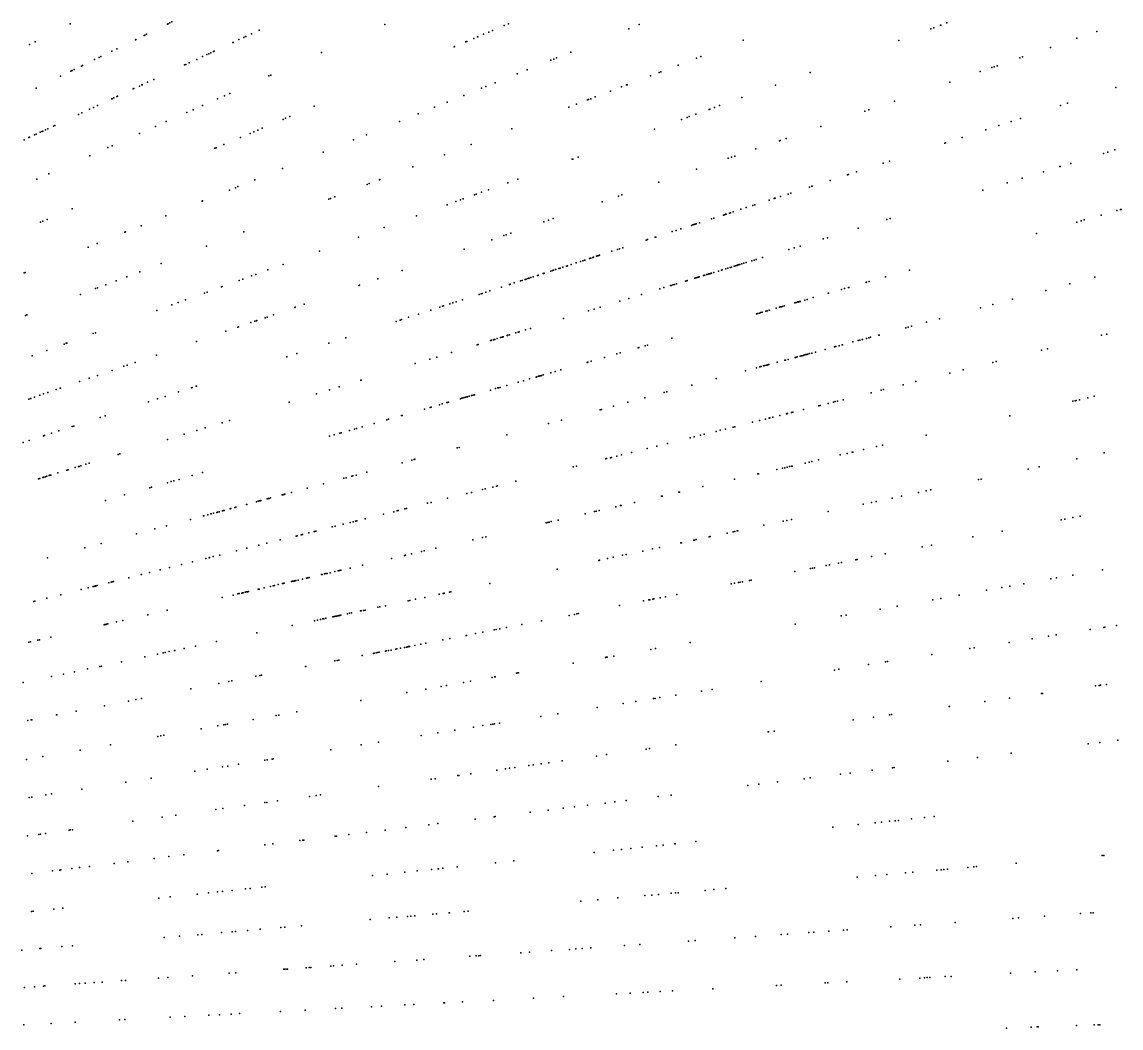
# Model space of a CAD drawing. Header units: metres. Extents: x -4327 to 4266, y -3886 to 3992.
# Drawn here: x 1044 to 1580, y 53 to 545 of the extents above; entities that cross this region are included whole.
import ezdxf

# ---------------------------------------------------------------- set-up
doc = ezdxf.new("R2010")
doc.units = ezdxf.units.M

msp = doc.modelspace()

# ---------------------------------------------------------------- linework, layer by layer
for p in [(1067.05, 543.69, 2488.03), (1114.67, 543.66, -112.25), (1114.97, 543.81, -82.33), (1115.77, 544.2, -38.27), (1116.71, 544.66, -10.5), (1116.72, 544.66, 9.83), (1220.69, 543.49, 2488.44), (1279, 542.91, 2479.47), (1281.08, 543.79, 2496.25), (1344.92, 543.38, 2504.52), (1492.01, 543.05, 2472.9), (1492.26, 543.14, 2470.35), (1495.18, 544.2, 2469.25), (1103.25, 538.09, -6.36), (1103.53, 538.23, 2474.38), (1104.35, 538.63, 2500.14), (1151.86, 537.12, 37.79), (1152.73, 537.53, 39.21), (1152.91, 537.61, 2458.38), (1155.65, 538.89, 40), (1159.44, 540.65, 55.51), (1264.2, 536.62, -103.19), (1265.98, 537.38, 2485.92), (1266.12, 537.44, -144.19), (1268.94, 538.63, 2482.14), (1271.53, 539.73, 2484.01), (1273.37, 540.51, 2459.11), (1339.86, 541.34, 2464.01), (1487.32, 541.34, 2474.02), (1488.71, 541.84, 2503.31), (1558.59, 536.67, 2459.74), (1568.41, 540.05, 2463.6), (1047.28, 533.62, 2497.48), (1050, 535, 2468.93), (1089.89, 531.57, -18.19), (1098.97, 536, 2477.73), (1099.1, 536.06, -39.7), (1146.44, 534.59, 27.26), (1146.63, 534.68, 14.84), (1149.49, 536.02, 2464.26), (1254.62, 532.56, -148.14), (1254.81, 532.64, 2470.35), (1260.33, 534.98, -157.89), (1260.33, 534.98, -157.89), (1260.8, 535.18, -153.41), (1395.7, 535.76, 2483.49), (1471.7, 535.65, 2483.7), (1545.82, 532.27, 2501.05), (1078.97, 526.25, -107.34), (1081.21, 527.34, 2471.55), (1082.15, 527.8, -54.87), (1087.5, 530.41, -43.9), (1128.87, 526.4, 2496.53), (1131.72, 527.73, 36.45), (1133.88, 528.74, 31.74), (1134.79, 529.16, 31.76), (1135.83, 529.65, 2.39), (1137, 530.19, 2480.55), (1137.4, 530.38, 7.19), (1189.86, 529.76, 2487.09), (1301.84, 525.98, -63.22), (1303.29, 526.56, -61.76), (1304.59, 527.09, -78.74), (1311.61, 529.92, 2454.82), (1372.87, 527, 2498.05), (1374.99, 527.81, 2461.81), (1530.72, 527.07, 2482.52), (1532.11, 527.55, 2478.87), (1067.44, 520.63, 2491.69), (1068.01, 520.9, -119.33), (1069.08, 521.43, 2460.86), (1072.61, 523.14, -66.79), (1073.08, 523.38, -61.59), (1122.99, 523.66, 2486.91), (1123.65, 523.96, 2471.46), (1125.24, 524.71, 21.33), (1290.28, 521.31, 2492.88), (1364.02, 523.6, 2522.69), (1517.1, 522.38, 2472.21), (1518.23, 522.77, 2468.15), (1519.63, 523.25, 2467.49), (1062.36, 518.15, -73.26), (1104.83, 515.19, 2473.68), (1107.9, 516.62, 2470.34), (1164.17, 518.32, 2489.27), (1165.09, 518.73, 2458.1), (1285.35, 519.32, 2496.12), (1350.4, 518.37, 2475.65), (1354.74, 520.03, 2496.09), (1355.48, 520.32, 2506.9), (1428.43, 519.91, 2500.44), (1496.53, 515.3, 2479.96), (1511.33, 520.39, 2495.47), (1050.46, 512.34, 2490.39), (1097.9, 511.96, -15.53), (1098.22, 512.11, 2.97), (1100.87, 513.35, 2485.3), (1102.04, 513.89, 8.29), (1102.07, 513.9, -0.99), (1102.21, 513.97, -15.59), (1145.01, 509.79, 2498.5), (1267.92, 512.27, 2481.38), (1270.1, 513.16, 2492.07), (1274.53, 514.94, 2478.3), (1330.97, 510.91, 2483.37), (1336.22, 512.93, -36.31), (1338.8, 513.92, 2482.29), (1338.98, 513.99, 2495.16), (1411.56, 513.77, 2480.05), (1577.61, 512.6, 2472.33), (1087.42, 507.07, -19.96), (1087.66, 507.19, -18.66), (1088.47, 507.56, -4.26), (1089.96, 508.26, -38.39), (1090.04, 508.29, 2481.38), (1090.21, 508.37, -14.11), (1090.24, 508.39, -27.23), (1139.06, 507.14, 2488.9), (1142.47, 508.66, 2469.38), (1251.24, 505.54, 2471), (1259.26, 508.77, 2509.56), (1314.33, 504.52, 2464.77), (1319.65, 506.57, -52.06), (1320.25, 506.8, 2460.27), (1321.28, 507.19, 2477.79), (1323.51, 508.05, -48.35), (1395.09, 507.77, 2496.98), (1469.66, 506.05, 2501.11), (1554.08, 504.95, 2461.49), (1071.22, 499.52, 2455.6), (1072.74, 500.23, -16.46), (1076.58, 502.02, 2485.2), (1078.5, 502.91, -4.87), (1080.39, 503.8, -31.54), (1124.01, 500.44, 2469.46), (1127.12, 501.82, 2500.14), (1131.77, 503.9, 2483.11), (1186.17, 503.5, 2486.98), (1237.05, 499.8, 2491.22), (1245, 503.01, 2503.93), (1310.62, 503.1, -62.44), (1372.57, 499.57, 2509.34), (1379.12, 501.96, 2493.09), (1379.49, 502.09, 2484.45), (1381.64, 502.87, 2488.32), (1384.19, 503.8, 2486.72), (1455.09, 501.03, 2485.37), (1457.12, 501.73, 2485.81), (1550.66, 503.84, 2447.37), (1058.98, 493.81, -64.75), (1059.66, 494.13, -64.79), (1114.05, 496.01, 2488.23), (1171.08, 497.09, 2471.81), (1172.3, 497.61, 2487.71), (1174.38, 498.49, 2485.43), (1227.86, 496.09, 2492.26), (1365.62, 497.04, 2474.86), (1368.39, 498.05, 2473.7), (1369.38, 498.41, 2469.31), (1520.47, 494.03, 2486.97), (1526.47, 495.98, 2505.79), (1526.47, 495.98, 2505.79), (1531.14, 497.5, 2504.42), (1047.28, 488.36, -67.2), (1047.32, 488.37, -66.57), (1049.76, 489.51, -75.6), (1050.52, 489.86, -56.63), (1052.49, 490.78, -47.21), (1053.24, 491.13, 2455.37), (1053.72, 491.36, 2473.92), (1055.1, 492, -65.15), (1056.2, 492.51, 2490.31), (1100.91, 490.16, 2479.4), (1108.82, 493.68, 2476.56), (1154.99, 490.26, 2497.81), (1156.74, 491.01, 2464.63), (1158.76, 491.86, 2492.39), (1160.84, 492.75, 2493.49), (1211.76, 489.58, 2488.99), (1282.79, 492.42, 2509.44), (1352.47, 492.26, 2485.05), (1433.62, 493.63, 2457.67), (1514.14, 491.97, 2491.53), (1044.59, 487.1, -82.18), (1046.85, 488.16, -137.67), (1085.5, 483.3, 2461.73), (1087.54, 484.2, 2449.27), (1138.34, 483.2, 2478.63), (1142.18, 484.83, 2470.11), (1150.34, 488.29, 2467.6), (1205.43, 487.02, 2462.92), (1262.82, 484.75, 2492.91), (1413.4, 486.67, 2495.54), (1413.77, 486.8, 2496.18), (1416.71, 487.81, 2495.19), (1494.17, 485.49, 2467.56), (1494.42, 485.57, 2467.98), (1502.61, 488.23, 2478.51), (1076.63, 479.35, 2493.52), (1137.73, 482.94, 2473.93), (1190.56, 481.02, 2461.74), (1249.82, 479.76, 2502.97), (1312.21, 477.61, -14.09), (1312.53, 477.72, 2511.75), (1315.06, 478.64, -10.3), (1388.42, 478.07, 2497.56), (1390.04, 478.63, 2463.42), (1391.55, 479.15, 2463.05), (1401.92, 482.72, 2478.33), (1571.58, 480.48, 2452.26), (1573.74, 481.14, 2449.84), (1577.21, 482.2, 2472.69), (1170.83, 473.05, 2496.84), (1234.44, 473.86, 2495.03), (1372.93, 472.74, 2475.87), (1464.03, 475.69, 76.05), (1467.08, 476.68, 77.05), (1550.36, 473.99, 2450.82), (1550.4, 474.01, 2503.97), (1555.63, 475.6, 2500.42), (1050.87, 467.88, 2493.45), (1056.73, 470.49, 2464.82), (1157.32, 467.59, 2488.22), (1218.2, 467.62, 2501.63), (1218.34, 467.68, 2491.97), (1285.64, 467.94, 2476.17), (1438.1, 467.27, 111.95), (1446.57, 470.02, 2480.56), (1447.05, 470.17, 2490.51), (1451.09, 471.49, 87.06), (1531.95, 468.36, 2494.99), (1542.32, 471.53, 2505.86), (1144.84, 462.54, 2474.83), (1147.76, 463.72, 2471.02), (1149, 464.23, 2497.45), (1212.16, 465.31, 2462.97), (1213.15, 465.69, 2494.59), (1267.92, 461.49, 2496.44), (1271.31, 462.72, 2493.35), (1280.71, 466.14, 2505.27), (1354.46, 466.38, 2511.14), (1428.09, 464.01, 2466.94), (1429.21, 464.38, 26.64), (1429.34, 464.42, 17.62), (1512.71, 462.48, 2475.52), (1524.58, 466.11, 2471.11), (1131.52, 457.16, 2496.98), (1131.79, 457.27, 2480.4), (1193.36, 458.09, 2467), (1194.25, 458.43, 2472.14), (1196.29, 459.21, 2456.64), (1255.46, 456.95, 2491.37), (1257.68, 457.76, 2473.06), (1258.91, 458.2, 2491.67), (1264.57, 460.27, 2489.85), (1265.36, 460.55, 2497.91), (1326.77, 456.84, 2478.61), (1334.81, 459.61, 2484.13), (1336.44, 460.17, 2484.01), (1408.42, 457.62, 17.37), (1410.85, 458.41, 10.92), (1411.23, 458.54, -34.4), (1411.29, 458.56, 2533.39), (1413.87, 459.39, 84.01), (1417.64, 460.62, 21.55), (1418.99, 461.06, 2457.25), (1068.1, 453.38, 2486.59), (1251.22, 455.41, 2502.57), (1387.33, 450.77, 8.35), (1388.94, 451.29, 2493.27), (1389.52, 451.48, -45.83), (1390.83, 451.91, 41.89), (1394.61, 453.14, 2506.58), (1397.23, 453.99, 2508.15), (1400.35, 455, -41.37), (1401.41, 455.35, 53.47), (1578.13, 452.52, 2502.56), (1579.87, 453.02, 2484.59), (1580.18, 453.11, 2464.57), (1052.58, 446.8, 2471.54), (1053.76, 447.29, 2477.84), (1055.79, 448.16, 2489.76), (1113.77, 449.99, 2474.88), (1236.15, 449.92, 2482.22), (1298.44, 447.09, 2504.74), (1300.69, 447.86, 2502.59), (1303, 448.66, 2503.81), (1371.07, 445.49, 2485.99), (1371.65, 445.68, -46.82), (1372.12, 445.83, 2484.77), (1372.28, 445.88, 16.92), (1372.74, 446.03, 256.54), (1374.45, 446.59, 2482.77), (1380.23, 448.46, 46.32), (1381.37, 448.83, -47.95), (1386.07, 450.36, -95.12), (1386.53, 450.51, 2504.59), (1387.13, 450.71, 76.04), (1465.91, 448.18, 2484.7), (1467.46, 448.65, 2484.28), (1558.62, 446.93, 2471.62), (1560.68, 447.52, 2498.59), (1562.18, 447.95, 2462.6), (1570.45, 450.32, 2458.1), (1093.83, 441.94, 2489.07), (1094.15, 442.07, 2455.11), (1101.69, 445.11, 2478.94), (1151.9, 442.17, 2493.42), (1220.43, 444.2, 2457.13), (1278.79, 440.32, 2479.64), (1279.95, 440.72, 2478.68), (1282.28, 441.52, 2476.77), (1361.1, 442.25, -49.59), (1363.03, 442.88, -14.46), (1365.31, 443.62, 99.21), (1370.4, 445.27, 14.54), (1451.88, 443.88, 2494.27), (1538.97, 441.29, 2469.73), (1075.82, 434.66, 2468.94), (1080.27, 436.46, 2447.86), (1133.68, 435.18, 2474.33), (1207.8, 439.6, -22.08), (1272.93, 438.3, 2500.63), (1348.27, 438.08, -16.62), (1349.03, 438.33, 128.39), (1352.73, 439.53, -43.07), (1352.99, 439.61, -19.01), (1423.48, 435.2, 2522.28), (1434.78, 438.66, 2449.83), (1436.84, 439.28, 2447.34), (1188.87, 432.71, 2494.79), (1259.45, 433.66, 2483.88), (1321.32, 429.32, 136.45), (1322.27, 429.63, -22.37), (1322.28, 429.63, 131.19), (1322.65, 429.76, 2497.67), (1324.06, 430.21, 2497.13), (1324.5, 430.35, 40.65), (1324.76, 430.44, -47.5), (1325.29, 430.61, 102.41), (1325.56, 430.7, 369.8), (1325.62, 430.72, 243.81), (1331.53, 432.64, -51.57), (1334.27, 433.53, 106.95), (1335.36, 433.88, 101.65), (1336.96, 434.4, -74.83), (1405.21, 429.61, 184.9), (1418.07, 433.55, 2506.45), (1420.53, 434.3, 2461.52), (1111.51, 426.67, 2483.9), (1171.05, 426.23, 2470.76), (1305.71, 424.25, 158.32), (1306.39, 424.47, 2482.86), (1307.61, 424.87, 153.99), (1309.37, 425.44, 236.96), (1309.88, 425.61, 2483.11), (1311.74, 426.21, 184.26), (1314.22, 427.01, 309.12), (1316.28, 427.69, 238.98), (1316.31, 427.7, 35.11), (1317.36, 428.04, 158.97), (1317.38, 428.04, 334.55), (1318.3, 428.34, 192.88), (1318.42, 428.38, 276.14), (1320.6, 429.09, 314.6), (1321, 429.22, 156.34), (1321.09, 429.25, -73.18), (1387.17, 424.1, 186.54), (1388.23, 424.42, 249.85), (1389.38, 424.78, 242.72), (1390.02, 424.97, 237.13), (1391.25, 425.35, 279.91), (1392.01, 425.58, 278.41), (1392.54, 425.74, 228.6), (1392.83, 425.83, 2474.13), (1393.13, 425.92, 224.63), (1393.27, 425.97, 13.91), (1393.82, 426.13, 219.86), (1394.09, 426.22, 131.95), (1395.06, 426.51, 123.22), (1396.04, 426.81, 116.89), (1397.23, 427.18, 2497.52), (1399.95, 428.01, 105.98), (1401.01, 428.33, 287.68), (1402.02, 428.64, 2499.8), (1044.67, 422.07, 2492.14), (1045.2, 422.29, 2478.98), (1094.74, 420.23, 2491.6), (1101.11, 422.68, 2491.98), (1151.42, 419.08, 2489.83), (1155.56, 420.59, 2488.49), (1157.73, 421.38, -23.19), (1163.57, 423.51, 2505.75), (1217.34, 419.17, 2474.89), (1229.24, 423.26, 2499.06), (1289.18, 418.88, 239.4), (1289.3, 418.92, 183.37), (1289.78, 419.08, 297.94), (1290.49, 419.31, 247.28), (1290.62, 419.35, 304.34), (1290.94, 419.45, 272.69), (1291.13, 419.51, 243.58), (1292.1, 419.83, 296.14), (1293.21, 420.19, 245.5), (1295.32, 420.87, 245.9), (1295.63, 420.98, 191.84), (1297.97, 421.73, 68.91), (1298.22, 421.82, 214.29), (1298.54, 421.92, 328.19), (1301.77, 422.97, 268), (1302.54, 423.22, 186.77), (1303.16, 423.42, 304.95), (1304.02, 423.7, 207.59), (1304.16, 423.75, 250.67), (1372.08, 419.49, 110.16), (1372.56, 419.64, 116.5), (1373.16, 419.82, 172.73), (1373.21, 419.83, 174.33), (1373.68, 419.98, 89.82), (1373.87, 420.03, 90.62), (1374.18, 420.13, 100.88), (1376.29, 420.77, 190.67), (1377.03, 421, 39.67), (1377.89, 421.26, 146.28), (1377.89, 421.26, 146.28), (1378.67, 421.5, 31.06), (1378.89, 421.57, 31.86), (1378.95, 421.59, 126.55), (1379.18, 421.66, 2480.74), (1379.35, 421.71, 164.74), (1379.8, 421.85, 151.25), (1379.88, 421.87, 152.85), (1380.26, 421.99, 158.47), (1380.27, 421.99, 156.08), (1381.31, 422.31, 232.41), (1383.57, 423, 161.25), (1385.09, 423.46, 220.1), (1385.42, 423.57, 255.04), (1385.51, 423.59, 178.29), (1465.24, 420.15, 2476.79), (1476.92, 423.5, 2490.44), (1567.41, 419.99, 2479.45), (1079.54, 414.4, 2481.56), (1080.43, 414.74, 2459.03), (1084.43, 416.27, 2447.33), (1089.6, 418.26, 2483.42), (1140.94, 415.27, 2467.17), (1141.27, 415.39, 2464.49), (1149.59, 418.42, 2492.73), (1208.03, 415.96, 2472.39), (1208.33, 416.06, 2469.7), (1271.93, 413.28, 172.73), (1272.03, 413.31, 288.49), (1277.71, 415.15, 2521.7), (1281.55, 416.4, 211.54), (1281.89, 416.51, 265.43), (1283.92, 417.17, 176.61), (1286.92, 418.14, 209.4), (1287.79, 418.43, 237.62), (1354.95, 414.25, 82.39), (1357.03, 414.89, 52.27), (1360.22, 415.86, 86.61), (1360.59, 415.97, 59.4), (1361.31, 416.19, 53.21), (1362.13, 416.44, 94.53), (1363.11, 416.75, 49.39), (1367.56, 418.1, 212.53), (1368.14, 418.28, 211.82), (1368.27, 418.32, 69.9), (1443.72, 413.98, 2485.75), (1445.14, 414.39, 2451.78), (1447.06, 414.94, 287.08), (1447.21, 414.98, 286.26), (1455.76, 417.43, 2481.95), (1455.95, 417.49, 2458.08), (1457.15, 417.83, 2508.86), (1543.4, 413.55, 2500.59), (1555.24, 416.73, 2492.71), (1072.15, 411.56, 2454.08), (1123.45, 408.9, 2473.47), (1132.7, 412.27, 2473.14), (1133.97, 412.73, 2472.48), (1255.49, 407.93, 119.49), (1258.7, 408.98, 115.43), (1266.79, 411.6, 63.62), (1267.8, 411.93, 2505.44), (1268.25, 412.08, 2506.32), (1269.99, 412.65, 2506.48), (1270.12, 412.69, 118.68), (1335.53, 408.31, 2492.12), (1339.9, 409.65, 2487.54), (1346.13, 411.55, 61.84), (1422.39, 407.86, 112.8), (1422.44, 407.88, 303.16), (1422.44, 407.88, 223.21), (1422.54, 407.91, 219.11), (1422.68, 407.95, 224.9), (1422.86, 408, 133.98), (1423.23, 408.1, 2477.85), (1423.46, 408.17, 111.26), (1423.52, 408.19, 113.7), (1425.77, 408.83, 130.99), (1426.87, 409.15, 279.72), (1429.85, 410, 279.47), (1429.85, 410, 279.47), (1437.23, 412.12, 2499.14), (1437.29, 412.14, 2456.48), (1527.15, 409.2, 2465.35), (1109.39, 403.79, 2449.32), (1116.73, 406.46, 2441.65), (1119.84, 407.59, 2458.66), (1176.76, 405.19, 2494.51), (1176.99, 405.27, 2491.6), (1181.36, 406.78, 2494.04), (1243.13, 403.92, 116.15), (1247.62, 405.38, 171.61), (1248.94, 405.8, 2491.05), (1249.45, 405.97, 2488.79), (1252.41, 406.93, 2491.39), (1254, 407.45, 2497.85), (1320.25, 403.64, 2501.87), (1322.87, 404.44, 2481.19), (1325.81, 405.34, 2480.33), (1403.62, 402.48, 165.16), (1404.29, 402.67, 161.2), (1405.01, 402.88, 161.28), (1406.77, 403.38, 184.15), (1407.44, 403.58, 165.61), (1408.38, 403.85, 186.8), (1408.59, 403.91, 170.6), (1411.77, 404.82, 243.71), (1413.41, 405.29, 221.8), (1413.99, 405.46, 118.59), (1414.18, 405.51, 271.42), (1414.94, 405.73, 246.73), (1415.65, 405.93, 219.69), (1415.77, 405.97, 218.88), (1420.9, 407.44, 227.1), (1421.6, 407.64, 222.26), (1511.59, 405.03, 2499.83), (1517.53, 406.62, 2470.53), (1045.25, 401.24, 2512.86), (1046.01, 401.53, -63.93), (1155.29, 397.8, 2496.53), (1157.24, 398.47, -14.35), (1158.02, 398.74, -1.67), (1158.27, 398.82, 2468.78), (1162.3, 400.21, 2467.22), (1163.21, 400.53, -5.03), (1166.31, 401.59, 2472.37), (1226.21, 398.42, 2452.21), (1228.24, 399.08, 2466.05), (1228.84, 399.27, 2470.52), (1232.28, 400.39, 2470.88), (1237.23, 402, 164.41), (1307.92, 399.87, 2488.13), (1402.23, 402.08, 160.16), (1402.28, 402.1, 164.19), (1402.84, 402.26, 163.45), (1485.19, 397.95, 2486.21), (1491.57, 399.66, 2484.76), (1078.29, 392.47, 2490.9), (1079.42, 392.88, -10.96), (1143.18, 393.63, 2477.2), (1149.04, 395.65, -24.86), (1149.31, 395.74, -22.88), (1281.58, 391.82, -83.8), (1284.64, 392.75, 20.88), (1284.71, 392.77, 30.41), (1285.85, 393.12, 20.17), (1286.37, 393.28, 2495.27), (1289.38, 394.2, 43.77), (1291.82, 394.95, 2522.29), (1461.94, 391.73, 2462.28), (1462.04, 391.75, 2517.52), (1475.11, 395.25, 336.38), (1476.23, 395.55, 53.79), (1477.96, 396.02, 2483.19), (1573.19, 392.24, 2462.7), (1064.12, 387.31, -27.49), (1065.16, 387.69, 2478.33), (1065.22, 387.71, -19.48), (1065.4, 387.77, -22.57), (1128.7, 388.64, 2456.01), (1193.45, 387.78, 2491.31), (1201.62, 390.43, 2498.17), (1265.75, 386.98, 2490.94), (1266.26, 387.14, 2475.63), (1272.34, 388.99, -27.22), (1272.68, 389.1, -21.41), (1272.87, 389.16, -35.22), (1272.87, 389.16, -35.22), (1273.79, 389.44, -4.72), (1274.14, 389.54, -32.34), (1274.43, 389.63, -15.63), (1274.43, 389.63, -30.17), (1275.6, 389.99, -17.83), (1277.23, 390.49, -66.71), (1278.01, 390.73, 2508.47), (1278.03, 390.73, -53.6), (1278.25, 390.8, -65.3), (1278.29, 390.81, -12.03), (1278.55, 390.89, -8.39), (1278.58, 390.9, 3.28), (1280.44, 391.47, -78.6), (1280.7, 391.55, 37.63), (1280.87, 391.6, -87.42), (1347.8, 386.47, 2486.13), (1348.98, 386.81, 2475.67), (1360.83, 390.21, 2494.25), (1442.49, 386.51, 310.2), (1442.52, 386.52, 99.93), (1443.99, 386.92, 87.75), (1444.18, 386.97, 268.26), (1449.31, 388.34, -134.98), (1451.84, 389.02, 85.76), (1452.71, 389.25, 73.47), (1453.72, 389.52, 86.7), (1453.97, 389.59, 283.66), (1455.86, 390.1, 2464.09), (1456.97, 390.39, 64.62), (1457.94, 390.66, 2449.56), (1570.71, 391.62, 2464.68), (1048.55, 381.64, 2482.5), (1055.65, 384.23, -27.88), (1109.33, 381.97, 2478.87), (1172.94, 381.11, 2455.14), (1177.84, 382.7, 2475.49), (1253.33, 383.18, 2482.82), (1334, 382.52, 2470.11), (1335.58, 382.97, 2492.11), (1344.48, 385.52, 2486.35), (1344.73, 385.59, 2477.31), (1422.03, 381.03, 216.33), (1422.08, 381.05, 143.79), (1423.53, 381.43, 158.55), (1424.25, 381.63, 146.44), (1424.26, 381.63, 148.88), (1424.93, 381.81, 283.83), (1425.29, 381.91, 135.18), (1425.87, 382.06, 277.34), (1426.25, 382.16, 245.02), (1426.73, 382.29, 123.95), (1427.05, 382.38, 2509.68), (1427.34, 382.45, 106.17), (1428.12, 382.66, 270.27), (1429.19, 382.95, 255.49), (1430.97, 383.43, 128.39), (1435.77, 384.71, 142.72), (1440.22, 385.91, 121.85), (1441, 386.11, 2502.88), (1541.33, 384.3, 2494.97), (1544.36, 385.05, 2493.87), (1093.34, 376.47, 2456.99), (1094.89, 377, 2463.96), (1098.86, 378.37, 2458.94), (1235.59, 377.76, 2460.66), (1242.67, 379.92, 2458.45), (1246.07, 380.96, 2455.44), (1319.48, 378.36, 99.37), (1319.77, 378.44, 98.64), (1321.49, 378.93, 2494.52), (1328.04, 380.81, 2487.6), (1402.14, 375.7, 169.8), (1403.8, 376.15, 224.09), (1404.38, 376.3, 187.78), (1404.52, 376.34, 188.61), (1405.65, 376.64, 213.03), (1405.78, 376.68, 178.29), (1406.2, 376.79, 2491.62), (1406.32, 376.82, 208.26), (1407.16, 377.05, 176.86), (1407.36, 377.1, 234.43), (1407.8, 377.22, 202.81), (1407.81, 377.22, 2497.6), (1408.1, 377.3, 166.49), (1408.15, 377.31, 159.26), (1412.33, 378.43, 154.08), (1416.1, 379.44, 110.96), (1416.39, 379.52, 249.91), (1417.63, 379.85, 234.5), (1421.04, 380.77, 291.38), (1421.22, 380.81, 221.95), (1421.51, 380.89, 211.33), (1421.54, 380.9, 151.84), (1517.6, 378.38, 2471.41), (1519.3, 378.8, 2471.19), (1076.35, 370.62, -17.08), (1080.46, 372.03, -9.04), (1087.56, 374.48, -6.59), (1291.42, 370.31, -100.94), (1294.56, 371.21, -104.14), (1294.9, 371.31, -96.04), (1294.91, 371.31, -102.69), (1295.81, 371.57, 103.5), (1296.12, 371.66, -55.56), (1296.36, 371.73, -55.57), (1296.87, 371.87, -54.85), (1297.3, 372, -102.88), (1298.1, 372.22, -105.17), (1301.8, 373.28, 97.3), (1303.9, 373.89, -104.89), (1306.64, 374.67, 2466.49), (1382.53, 370.45, 2477.52), (1396.77, 374.26, 199.61), (1496.57, 373.14, 2512.32), (1503.17, 374.78, -41.84), (1060.29, 365.09, -28.45), (1062.15, 365.73, 2473.9), (1062.44, 365.83, 2474.58), (1071.62, 368.99, -29.37), (1126.4, 365.99, 2481.34), (1126.69, 366.08, 2488.95), (1128.59, 366.7, 2489.65), (1128.8, 366.77, 2490.11), (1193.69, 364.95, 2478.13), (1198.43, 366.4, 2477.87), (1209.02, 369.63, 2486.28), (1209.13, 369.67, 2486.5), (1274.78, 365.54, 47.4), (1275.92, 365.87, -55.41), (1276.01, 365.89, -53.24), (1276.28, 365.97, -131.87), (1277, 366.17, -52.56), (1280.25, 367.11, -130.81), (1285.91, 368.73, -82.19), (1288.38, 369.44, -102.91), (1370.69, 367.27, 2468.72), (1464.18, 365.06, 2503.66), (1473.74, 367.44, 2489.2), (1479.94, 368.99, 2484.41), (1046.94, 360.49, -61.97), (1047.75, 360.77, -49.9), (1047.83, 360.8, -48.08), (1049.61, 361.41, 2473.3), (1052.28, 362.33, 2461.61), (1054.12, 362.96, 2469.51), (1056.17, 363.67, 2474.29), (1109.78, 360.59, 2461.96), (1113.44, 361.78, 2470.1), (1120.06, 363.93, 2484.78), (1187.32, 363, 2485.11), (1257.61, 360.61, 43.19), (1258.33, 360.82, 43.21), (1259.05, 361.03, 43.24), (1259.79, 361.24, 42.55), (1260.07, 361.32, -83.4), (1260.71, 361.5, 44.01), (1261.04, 361.6, 41.16), (1261.16, 361.63, -6.08), (1261.88, 361.84, -6.8), (1263.11, 362.19, 88.64), (1263.81, 362.39, -4.66), (1264.33, 362.54, -50.6), (1264.44, 362.57, 64.98), (1272.27, 364.82, 92.19), (1347.68, 361.11, 2486.56), (1357.19, 363.66, 2481.87), (1358.48, 364, 2496.91), (1444.48, 360.15, 279.7), (1458.11, 363.55, 2468.86), (1463.06, 364.78, 2489.46), (1557.85, 359.66, 2514.19), (1558.35, 359.77, 2464.24), (1559.93, 360.14, 2463.79), (1563.94, 361.06, 2481.97), (1567.12, 361.8, 2489.98), (1105.34, 359.15, 2462.51), (1174.05, 358.94, 2470.8), (1240.09, 355.59, -33.43), (1242.82, 356.37, 58.92), (1243.21, 356.48, 2492.71), (1243.33, 356.52, 13.05), (1247.46, 357.7, 2491.26), (1248.7, 358.06, -35.08), (1251.07, 358.74, -6.74), (1251.32, 358.81, -2.48), (1251.79, 358.95, -5.33), (1325.81, 355.25, 2516.51), (1326.51, 355.44, 2472.74), (1332.31, 356.99, 2470.83), (1339.4, 358.89, 2468.15), (1425.08, 355.31, 124.86), (1432.69, 357.21, 143.4), (1432.71, 357.21, 208.75), (1433.3, 357.36, 2469.11), (1437.22, 358.34, 2466.69), (1439.77, 358.98, 88.73), (1440.69, 359.2, -36.85), (1441.78, 359.48, 217.52), (1556.66, 359.38, 2467.45), (1081.74, 351.48, 2504.86), (1084.15, 352.26, 2499.58), (1141.31, 348.93, 2486.41), (1144.89, 350.03, 2483.78), (1221.66, 350.3, 46.81), (1222.59, 350.57, 2457.93), (1228.91, 352.38, 12.9), (1228.96, 352.4, 2480.68), (1229.02, 352.42, 2507.61), (1229.18, 352.46, 2458.03), (1306.98, 350.21, 2496.95), (1400.22, 349.11, 148.89), (1403.59, 349.96, 23.28), (1406.63, 350.71, 214.64), (1408.38, 351.15, 2496.74), (1408.75, 351.24, 18.61), (1410.14, 351.59, 79.74), (1413.62, 352.46, 2506.03), (1416.86, 353.26, 145.83), (1416.95, 353.29, 186.99), (1417.22, 353.35, 221.14), (1417.29, 353.37, 182.18), (1419.37, 353.89, 152.54), (1419.93, 354.03, 154.21), (1525.88, 352.28, 2483.48), (1058.03, 343.77, 2471.41), (1061.6, 344.93, -53.31), (1068.04, 347.03, -53.02), (1068.83, 347.28, 2485.76), (1129, 345.17, 2459.59), (1133.01, 346.39, 2489.17), (1198.8, 343.75, 2472.54), (1199.44, 343.93, 42.55), (1203.49, 345.1, -3.76), (1205.92, 345.79, -49.63), (1206.91, 346.08, 2472.48), (1209.74, 346.89, 2491.72), (1215.51, 348.54, 2463.41), (1300.71, 348.53, 2514.36), (1382.44, 344.68, 88.31), (1384.49, 345.19, 2479.21), (1386.99, 345.82, 2477.44), (1390.82, 346.77, 155), (1391.59, 346.96, 123.51), (1391.59, 346.96, 142.44), (1044.1, 339.25, -86.7), (1047.14, 340.24, -114.81), (1054.07, 342.49, -73.55), (1054.5, 342.63, -74.19), (1114.56, 340.75, 2465.95), (1122.78, 343.27, 2463.25), (1193.64, 342.27, -3.72), (1196.05, 342.96, 0.34), (1280.23, 343.04, 2497.62), (1358.76, 338.78, 2511.76), (1369.85, 341.54, 2468.56), (1371.73, 342.01, 84.53), (1374.88, 342.8, 143.85), (1376.67, 343.24, 2471.45), (1485.01, 342.84, 2482.49), (1090.56, 333.42, 2489.76), (1091.36, 333.66, 2491.57), (1256.13, 336.58, 2463.58), (1257, 336.81, 2478.37), (1336.36, 333.19, 2508.82), (1341.11, 334.38, 2488.69), (1348.9, 336.32, 80.08), (1353.49, 337.46, 2495.61), (1443.03, 333.15, 2506.4), (1446.43, 333.94, 2487.46), (1448.94, 334.51, 2501.06), (1449.31, 334.6, 2501.71), (1454.5, 335.8, 2498.24), (1460.77, 337.24, 2521.48), (1463.65, 337.91, 2464.84), (1571.97, 334.13, 2473.22), (1071.1, 327.47, 2466.61), (1071.52, 327.6, -71.29), (1072.32, 327.84, -65.82), (1074.77, 328.59, -55.52), (1076.36, 329.08, 2496.78), (1229.16, 329.35, 2505.91), (1233.87, 330.61, 2488.55), (1235.1, 330.94, 2504.47), (1235.44, 331.03, 2455.34), (1314.35, 327.7, 2486.75), (1328.62, 331.26, 107.39), (1328.97, 331.35, 2498.17), (1330.9, 331.83, 76.01), (1331.42, 331.96, 2477.08), (1333.98, 332.6, 62.66), (1418.33, 327.45, 99), (1419.23, 327.65, 79.92), (1419.59, 327.74, 135.88), (1425.9, 329.2, 2467.42), (1427.96, 329.67, 2483.31), (1429.15, 329.95, 2482.29), (1432.54, 330.73, 2481.98), (1540.27, 327.39, 2509.34), (1558.57, 331.29, 2523.85), (1053.77, 322.17, -85.82), (1054.25, 322.32, -88.88), (1055.02, 322.55, -81.68), (1055.74, 322.77, 2474.12), (1056.89, 323.12, -108.55), (1057.2, 323.22, -110.4), (1057.65, 323.36, -100.1), (1061.01, 324.38, -115.69), (1065.49, 325.75, -86.16), (1065.53, 325.76, -78.83), (1066.06, 325.93, -84.98), (1069.52, 326.98, 2466.54), (1126.73, 323.08, 2473.03), (1131.71, 324.51, 2470.02), (1201.9, 322.05, 2473.68), (1204.63, 322.78, 68.43), (1205.07, 322.9, 59.58), (1206.67, 323.33, 2470.06), (1211.99, 324.75, 2467.56), (1312.69, 327.29, 2486.83), (1402.92, 323.89, 119.24), (1403.11, 323.93, 116.89), (1412.09, 326.01, 100.94), (1414.83, 326.64, 2507.11), (1416.05, 326.92, 125.95), (1417.17, 327.18, 98.12), (1534.84, 326.24, 2497.47), (1051.67, 321.53, -110.43), (1052.31, 321.72, -100.81), (1105.93, 317.12, 2479.59), (1106.8, 317.37, 2460.42), (1114.63, 319.62, 2456.86), (1116.43, 320.13, 2496.02), (1117.64, 320.48, 2477.49), (1120.24, 321.22, 2458.8), (1182.86, 316.95, 40.42), (1190.75, 319.06, 2501.49), (1190.83, 319.08, 47.43), (1200.78, 321.75, 30.18), (1273.42, 317.5, 16.11), (1275.27, 317.96, -34.06), (1275.76, 318.08, 75.74), (1284.74, 320.32, 22.03), (1376.08, 317.69, 69.77), (1391.53, 321.26, 2484.54), (1510.6, 321.09, 2482.01), (1511.96, 321.38, 2478.2), (1093.7, 313.61, 2473.35), (1163.33, 311.71, -62.79), (1163.36, 311.72, -62.13), (1163.7, 311.81, -48.98), (1163.73, 311.82, -54.25), (1163.78, 311.83, -47.01), (1164.26, 311.96, 31.89), (1164.94, 312.15, 22.7), (1170.55, 313.65, 19.5), (1170.9, 313.74, 10.91), (1171.38, 313.87, 10.25), (1171.67, 313.95, 0.99), (1171.91, 314.01, 2482.38), (1175.2, 314.89, -96.75), (1251.4, 312.01, 51.73), (1260.81, 314.35, 2487.85), (1262.99, 314.9, 2485.54), (1268.34, 316.23, -38.87), (1269.71, 316.57, -91.15), (1355.87, 313.03, 58.09), (1356.08, 313.08, 2489.93), (1364.33, 314.98, 59.99), (1364.55, 315.03, 2458.05), (1468.42, 312.12, 2472.42), (1473, 313.1, 2492.38), (1481.23, 314.85, 2487.87), (1485.03, 315.65, 2488.14), (1487.26, 316.13, 2458.57), (1084.3, 310.92, 2459.14), (1142.02, 306, -32.57), (1142.23, 306.06, -22.9), (1145.16, 306.85, 2469.96), (1145.54, 306.95, -122.36), (1147.46, 307.46, -36.62), (1147.91, 307.58, 15.23), (1153.24, 309.01, 2459.81), (1153.3, 309.03, 5.54), (1158.08, 310.31, -12.75), (1158.85, 310.51, -6.22), (1158.92, 310.53, -40.92), (1159.57, 310.71, -8.18), (1159.83, 310.78, 4.26), (1160.22, 310.88, -15.4), (1227.29, 306, 47.28), (1230.43, 306.78, 2503.95), (1231.29, 307, 43.97), (1241.63, 309.57, 2469.67), (1243.35, 310, 2466.5), (1325.31, 305.97, 2506.76), (1325.31, 305.97, 2506.76), (1333.45, 307.85, 86.33), (1335.87, 308.41, 82.73), (1336.07, 308.46, 83.49), (1342.68, 309.98, 2487.58), (1454.34, 309.13, 2457.76), (1458.35, 309.98, 2485.93), (1460.56, 310.45, 2502.06), (1125.81, 301.66, 2480.02), (1132.13, 303.35, -39.97), (1132.43, 303.43, -78.45), (1134.28, 303.93, -93.39), (1135.84, 304.35, -28.55), (1135.92, 304.37, -72.89), (1137.13, 304.69, -42.07), (1138.72, 305.12, -82.11), (1139.02, 305.2, 2470.51), (1139.79, 305.41, -48.62), (1141.43, 305.85, 2496.72), (1206.44, 300.8, 2485.33), (1207.12, 300.97, 2476.59), (1211.14, 301.97, -8.51), (1220.13, 304.21, 36.02), (1225.1, 305.45, 69.28), (1226.68, 305.85, 2503.1), (1301.97, 300.58, 2488.44), (1305.42, 301.38, 2488.52), (1318.47, 304.39, 2500.32), (1323.11, 305.46, 2509.12), (1323.91, 305.65, 2517.2), (1415.28, 300.83, 148.49), (1416.96, 301.18, 127.93), (1419.34, 301.69, 149.71), (1437.12, 305.47, 2474.14), (1550.92, 301.47, 2472.57), (1552.78, 301.83, 2511.63), (1556.61, 302.57, 2472.72), (1560.31, 303.29, 2469.7), (1108.48, 297.02, 2501.86), (1114.06, 298.51, 2496.45), (1186.29, 295.78, 39.69), (1186.35, 295.79, 14.34), (1187.07, 295.97, -62.44), (1195.08, 297.97, -14.44), (1196.44, 298.31, 2491.85), (1200.35, 299.28, 19.23), (1203.77, 300.13, 2493.41), (1205.21, 300.49, 18.63), (1299.55, 300.02, 2483.82), (1300.24, 300.18, 2491.66), (1300.99, 300.36, 2489.83), (1390.8, 295.62, 90.47), (1391.65, 295.8, 106.9), (1392.74, 296.04, 105.42), (1393.15, 296.12, 92.18), (1405.83, 298.82, 2513.04), (1522.23, 295.89, 2477.15), (1082.17, 289.97, 2456.59), (1099.41, 294.59, 2492.14), (1099.42, 294.59, 2481.41), (1163.09, 289.99, -11.44), (1169.66, 291.63, 2476.72), (1177.4, 293.56, 11.58), (1177.93, 293.69, -4.97), (1179.94, 294.19, 2467.63), (1180.48, 294.33, 2482.4), (1183.59, 295.1, -32.28), (1263.77, 291.76, 2486.56), (1268.47, 292.85, 2453.23), (1270.02, 293.21, 58.69), (1365.22, 290.19, 2471.65), (1365.63, 290.27, 49.14), (1371.63, 291.55, 52.41), (1371.87, 291.6, 52.42), (1372.8, 291.8, 65.5), (1379.07, 293.13, 2487.19), (1379.66, 293.26, 2478.8), (1387.95, 295.02, 110.51), (1507.83, 293.09, 2465.68), (1074.3, 287.86, 2460.02), (1148.28, 286.3, -36.48), (1153.34, 287.56, -37.94), (1159.23, 289.03, -43.35), (1233.79, 284.84, 43.87), (1238.58, 285.95, 46.13), (1239.89, 286.25, 50.34), (1245.67, 287.59, 2473.95), (1338.53, 284.51, 79.58), (1346.63, 286.24, 2504.56), (1351.41, 287.25, 2481.29), (1354.88, 287.99, 2500.48), (1465.08, 284.78, 2497.81), (1483.02, 288.27, 2512.8), (1487.59, 289.16, 2498.89), (1056.08, 282.98, 2490.31), (1121.39, 279.59, -48.88), (1126.81, 280.94, 2474.55), (1133.38, 282.58, -57.7), (1134.92, 282.97, -44.36), (1135.05, 283, -40.53), (1136.97, 283.48, 2489.79), (1140.22, 284.29, 2489.87), (1209.89, 279.32, 2475.26), (1224.03, 282.59, 2490.62), (1230.39, 284.06, 25.14), (1230.41, 284.06, 23.76), (1230.82, 284.16, 27.91), (1325.18, 281.68, 2490.34), (1325.48, 281.74, 2494.15), (1329.5, 282.59, 2459.97), (1332.14, 283.16, 79.94), (1336.74, 284.13, 2486.16), (1436.29, 279.19, 138.87), (1437.83, 279.49, 108.45), (1442.24, 280.34, 2505.2), (1443.67, 280.62, 2488.97), (1450.75, 282, 2498.06), (1451.38, 282.12, 143.59), (1458.4, 283.48, 2461.95), (1101.75, 274.7, 2493.38), (1101.92, 274.74, 2500.99), (1105.78, 275.7, -60.66), (1111.07, 277.02, 2450.4), (1115.52, 278.13, -64.97), (1189.83, 274.69, 16.98), (1190.07, 274.75, 17.65), (1191.25, 275.02, 2501.47), (1191.98, 275.19, 20.35), (1192.53, 275.32, 2504.16), (1193.98, 275.65, 2510.67), (1196.27, 276.18, 2512.02), (1197.91, 276.56, 37.9), (1198.64, 276.73, 37.92), (1199.2, 276.86, 2.35), (1203.81, 277.92, 7.75), (1304.84, 277.35, 2474.59), (1420.86, 276.19, 2486.66), (1428.55, 277.68, 2478.31), (1429.58, 277.88, 110.22), (1430.5, 278.06, 2478.59), (1556.7, 274.49, 2503.77), (1556.72, 274.49, 2482.74), (1571.09, 277.03, 2484.68), (1078.39, 268.87, -109.16), (1078.66, 268.94, 2495.05), (1079.08, 269.05, -104.33), (1079.4, 269.12, -92.13), (1079.54, 269.16, -90.31), (1079.83, 269.23, -92.78), (1080.31, 269.35, -106.9), (1086, 270.77, 2486.45), (1087.18, 271.06, -89.1), (1087.63, 271.18, -111.94), (1088.24, 271.33, -94.12), (1088.27, 271.34, -84.27), (1095.69, 273.19, -89.18), (1164.99, 268.96, 2466.76), (1166.28, 269.26, -9.47), (1166.81, 269.38, -1.63), (1168.7, 269.81, -61.22), (1170.83, 270.31, -29.83), (1171.1, 270.37, -14.75), (1171.63, 270.49, -10.82), (1175.21, 271.32, -57.6), (1175.72, 271.44, 2489.48), (1175.84, 271.47, -33.91), (1176.36, 271.58, -53.7), (1176.41, 271.59, 2487.47), (1176.57, 271.63, -33.93), (1176.81, 271.69, -24.05), (1177.36, 271.82, -47.15), (1178.37, 272.05, 2488.17), (1180.57, 272.56, -30.07), (1182.54, 273.01, -29.46), (1182.59, 273.02, -11.58), (1183.11, 273.14, -6.29), (1183.13, 273.15, -2.32), (1183.86, 273.32, 2.32), (1271.99, 270.37, 2499.73), (1389.81, 270.15, 78.46), (1391.54, 270.49, 115.07), (1393.48, 270.86, 105.88), (1394.16, 271, 99.7), (1395.38, 271.24, 99.79), (1398.76, 271.89, 2491.56), (1399.62, 272.06, 132.97), (1522.06, 268.38, 2483.92), (1525.87, 269.05, 2487.11), (1532.72, 270.26, 2477.15), (1545.97, 272.6, 2507.67), (1548.62, 273.06, 2508.93), (1055.67, 263.21, 2470.82), (1062.46, 264.9, 2483.03), (1072.42, 267.38, -97), (1075.85, 268.24, 2459.63), (1141.25, 263.48, 2492.24), (1146.76, 264.75, 2458.84), (1148.94, 265.25, -85.36), (1149.69, 265.43, 2458.24), (1150.88, 265.7, -78.39), (1150.96, 265.72, -77.1), (1151.27, 265.79, -53.2), (1151.61, 265.87, -78.44), (1152.58, 266.09, -66.2), (1152.67, 266.12, -59.73), (1153.17, 266.23, -64.29), (1153.76, 266.37, -86.37), (1154.14, 266.45, 2457.43), (1158.91, 267.56, 2474.49), (1159.37, 267.66, -82.88), (1159.43, 267.67, 2468.69), (1161.8, 268.22, 2470.29), (1240.19, 263.61, 39.08), (1247.34, 265.13, 37.22), (1249.15, 265.51, 42.16), (1249.65, 265.62, 2478.9), (1252.25, 266.17, 2487.37), (1252.89, 266.31, 53.48), (1355.15, 263.41, 58.39), (1357.78, 263.92, 2433.92), (1363.31, 265, 77.72), (1492.16, 263.11, 2455.97), (1501.14, 264.69, 2464.74), (1514.43, 267.04, 2465.47), (1049.37, 261.64, 2470.66), (1049.85, 261.76, 2471.81), (1217.3, 258.75, 2.38), (1218.28, 258.95, 2489.58), (1220.99, 259.53, 2512.22), (1232.14, 261.9, 2463.92), (1232.18, 261.91, 2500.91), (1232.98, 262.08, 23.72), (1235.71, 262.66, 21.71), (1335.33, 259.56, 72.41), (1346.97, 261.83, 2477.08), (1349.71, 262.36, 91.25), (1349.9, 262.39, 95.78), (1350.05, 262.42, 93.53), (1351.62, 262.73, 71.03), (1352.05, 262.81, 2502.49), (1462.54, 257.88, 2457.93), (1470.92, 259.36, 2534.07), (1488.24, 262.42, 2482.74), (1092.86, 252.31, -102.14), (1105.03, 255.12, 2497.57), (1114.43, 257.29, 2451.02), (1187.86, 252.49, -83.26), (1189.28, 252.79, -68.04), (1190.52, 253.05, -18.26), (1190.88, 253.13, -6.97), (1191.96, 253.36, -31.58), (1195.35, 254.08, -21.66), (1195.92, 254.2, -29.68), (1196.15, 254.25, -63.08), (1196.76, 254.38, 2479.3), (1196.83, 254.39, -21.02), (1196.94, 254.42, -13.02), (1197.12, 254.46, -18.36), (1197.16, 254.46, -67.15), (1197.63, 254.56, -17.03), (1197.78, 254.6, -33.74), (1197.93, 254.63, 2495.42), (1198.3, 254.71, -53.82), (1198.71, 254.79, -3.68), (1199.26, 254.91, -33.11), (1202.51, 255.6, 17.77), (1203.48, 255.81, 17.78), (1204.45, 256.01, 2478.19), (1208.83, 256.94, 32.02), (1209.23, 257.03, 35.41), (1210.3, 257.26, 32.06), (1211.06, 257.42, 2474.82), (1310.67, 254.77, 2496.36), (1313.35, 255.29, 2494.9), (1314.46, 255.51, 2455.06), (1315.24, 255.66, 2440.66), (1443.48, 254.52, 2505.5), (1445.95, 254.96, 2506.64), (1083.75, 250.2, 2474.52), (1084.07, 250.28, -109.89), (1084.55, 250.39, -87.3), (1084.89, 250.47, -86.1), (1085.48, 250.6, -102.67), (1089.69, 251.58, -107.38), (1175.44, 249.85, 2462.14), (1186.44, 252.19, -82.49), (1274.15, 247.67, 2458.94), (1275.12, 247.86, 2412.8), (1276.88, 248.2, 2412.97), (1280.12, 248.83, 2438.16), (1287.68, 250.3, 50.47), (1297.19, 252.15, 2486.96), (1421.03, 250.57, 2482.04), (1565.11, 247.89, 2506.92), (1571.8, 248.95, 2466.7), (1572.25, 249.02, 2503.22), (1577.92, 249.92, 2515.28), (1046.87, 241.69, 2469.12), (1047.65, 241.87, 2470.95), (1051.35, 242.72, 2490.83), (1052.1, 242.9, 2488.87), (1057.62, 244.17, 2490.77), (1138.52, 242, 2480.21), (1158.31, 246.21, 2443.14), (1249.05, 242.79, 13.53), (1252.47, 243.46, 2469.06), (1260.48, 245.01, 33.27), (1260.65, 245.05, 36.08), (1265, 245.89, 2480.47), (1268.57, 246.59, 33.49), (1369.85, 241.54, 2426.02), (1525.61, 241.63, 2500.66), (1536.81, 243.41, 2476.52), (1544.79, 244.67, 2474.38), (1548.49, 245.26, 2480.3), (1112.48, 236.46, 2465.3), (1113.52, 236.69, -113.06), (1115.5, 237.11, -99.46), (1117.96, 237.63, -112.88), (1118.21, 237.68, -112.91), (1122.76, 238.65, 2470.35), (1128.31, 239.83, 2479.02), (1215.16, 236.2, -15.19), (1215.2, 236.21, -71.31), (1215.48, 236.27, -7.09), (1216.44, 236.45, -10.48), (1217.31, 236.62, -19.95), (1218.02, 236.76, -64.69), (1221.01, 237.34, -58.73), (1221.39, 237.41, 43.11), (1222.45, 237.62, 32.27), (1223.81, 237.88, 2509.08), (1226.13, 238.34, -20.78), (1226.63, 238.43, -20.11), (1228.39, 238.78, -72.77), (1230.34, 239.15, 2498.5), (1231.36, 239.35, -38.67), (1232.02, 239.48, -69.55), (1232.24, 239.52, -22.25), (1232.35, 239.54, 29.11), (1232.39, 239.55, -71.63), (1232.4, 239.56, 8.56), (1232.42, 239.56, 25.68), (1232.5, 239.57, -21.57), (1232.8, 239.63, -46.94), (1232.85, 239.64, -45.57), (1235.35, 240.13, 7.89), (1238.25, 240.69, -38.2), (1240.7, 241.17, 14.13), (1350.57, 238.14, 2419.34), (1352.85, 238.54, 2420.33), (1506.3, 238.57, 2478.06), (1508.42, 238.91, 2445.55), (1092.18, 232.15, 2495.05), (1103.62, 234.58, 2506.51), (1109.8, 235.9, 2502.29), (1196.3, 232.54, 2496.97), (1197.41, 232.75, 2475.25), (1198.29, 232.92, 2497.65), (1209.66, 235.13, 2466.55), (1312.75, 231.47, 2425.03), (1328.43, 234.24, 2431.95), (1328.85, 234.31, 2395.62), (1329.29, 234.39, 2393.36), (1332.49, 234.95, 2380.89), (1456.93, 230.76, 2453.45), (1465.24, 232.07, -292.15), (1466.14, 232.21, 2499.72), (1487.75, 235.64, 2486.89), (1063.89, 226.14, 2481.06), (1069.21, 227.27, 2464.18), (1075.53, 228.61, 2482.38), (1081.55, 229.89, 2478), (1082.34, 230.06, 2461.75), (1159.72, 225.43, 2454.47), (1160.48, 225.58, 2462.97), (1181.95, 229.75, 2480.73), (1182.17, 229.79, 2481.18), (1285, 226.58, 2468.62), (1285.6, 226.69, 2434.31), (1285.98, 226.75, 2473.75), (1440.23, 228.11, 2514.54), (1442.44, 228.46, 2512.08), (1044.15, 221.94, 2456.87), (1058.06, 224.9, 2471.12), (1139.76, 221.55, 2474.1), (1144.49, 222.47, 2446.1), (1145.99, 222.76, -116.59), (1157.76, 225.05, 2453.76), (1248.26, 220.1, 2479.28), (1250.86, 220.56, 2467.81), (1259.2, 222.03, 2484.26), (1262.6, 222.63, 2501.03), (1273.09, 224.48, 2468.49), (1274.46, 224.72, 2425.9), (1274.59, 224.74, 2497.86), (1404.51, 222.45, 2403.6), (1567.77, 220.34, 2471.69), (1569.49, 220.58, 2516.49), (1570.16, 220.67, 2484.39), (1573.1, 221.08, 2465.26), (1126.02, 218.88, 2454.7), (1231.55, 217.16, 2496.27), (1240.68, 218.76, 2470.86), (1362.8, 215.85, 2406.5), (1375.39, 217.84, 2410.42), (1380.52, 218.65, 2416.37), (1541.38, 216.63, -305.64), (1541.8, 216.69, 2487.11), (1083.9, 210.69, 2485.52), (1095.56, 212.96, 2493.91), (1099.19, 213.66, 2487.59), (1101.87, 214.18, 2482.8), (1209.04, 213.19, 2470.8), (1324.44, 209.77, 2426.93), (1337.05, 211.77, 2409.52), (1343.3, 212.76, 2384.1), (1351.95, 214.13, 2423.97), (1352.77, 214.26, 2379.76), (1354.99, 214.61, 2383.66), (1496.25, 210.28, 2488.45), (1496.47, 210.32, 2467.53), (1513.61, 212.72, 2459.49), (1525.65, 214.42, 2497.25), (1060.5, 206.14, 2479.08), (1060.59, 206.16, 2479.31), (1070.02, 207.99, 2471.82), (1167.72, 205.9, -243.6), (1168.96, 206.12, 2490.33), (1177.83, 207.68, 2488.24), (1296.96, 205.42, 2388.88), (1305.14, 206.71, 2438.48), (1459.31, 205.09, 2497.09), (1467.21, 206.2, 2526.33), (1468.15, 206.33, 2502.85), (1046.41, 203.4, 2460.78), (1048.05, 203.72, 2472.04), (1048.41, 203.79, 2461.81), (1131.05, 199.43, 2475.28), (1139.24, 200.88, 2503.94), (1142.07, 201.38, 2481.66), (1142.96, 201.54, 2501.36), (1143.99, 201.72, 2457.81), (1156.41, 203.91, 2467.05), (1254.84, 198.75, 2455.27), (1264.03, 200.2, 2453.53), (1268.59, 200.93, 2462.4), (1272.5, 201.54, 2463.44), (1273.5, 201.7, 2449.07), (1274.25, 201.82, 2453.76), (1276.67, 202.2, 2404.04), (1449.39, 203.7, 2422.41), (1109.84, 195.69, 2460.44), (1111.35, 195.96, 2456.71), (1112.79, 196.21, 2506.58), (1238.47, 196.15, 2502.98), (1246.65, 197.45, 2472.18), (1407.97, 197.88, 2424.33), (1408.04, 197.89, 2433.56), (1410.87, 198.28, 2414.2), (1578.61, 193.83, 2483.05), (1071.98, 189.02, 2457.46), (1086.72, 191.62, 2469.41), (1194.3, 189.16, 2484.36), (1209.14, 191.51, 2497.89), (1217.67, 192.86, 2471.03), (1348.27, 189.49, 2392.75), (1349.91, 189.72, 2417.1), (1362.78, 191.53, 2406.27), (1564.14, 192.05, 2478.12), (1569.76, 192.74, 2481.04), (1045.72, 184.39, 2484.61), (1053.78, 185.81, 2488.71), (1162.12, 184.06, 2472.02), (1163.3, 184.25, 2495.52), (1165.71, 184.63, 2438.38), (1166.26, 184.72, 2480.82), (1300.73, 182.81, 2455.79), (1307.35, 183.74, 2395.55), (1324.06, 186.08, 2389.04), (1328.97, 186.77, 2425.76), (1495.56, 183.63, -271.2), (1510.07, 185.41, 2481.19), (1526.55, 187.44, 2483.88), (1128, 178.66, 2479.09), (1133.94, 179.6, 2449.83), (1141.43, 180.78, 2494.28), (1144.01, 181.19, 2447.24), (1149.34, 182.04, 2462.11), (1262.66, 177.46, 2454.29), (1275.39, 179.24, 2407.96), (1279.61, 179.84, 2412.76), (1281.54, 180.11, 2435.52), (1284.17, 180.48, 2443.74), (1291.09, 181.45, 2466.63), (1291.12, 181.45, 2428.09), (1293.16, 181.74, 2457.6), (1297.05, 182.29, 2429.69), (1443.19, 177.2, 2424.4), (1447.91, 177.78, 2471.9), (1458.72, 179.11, 2435.41), (1468.63, 180.33, 2424.97), (1469.48, 180.43, 2411.55), (1094.32, 173.32, 2461.38), (1106.64, 175.27, 2478.24), (1243.41, 174.75, 2499.6), (1245.24, 175.01, 2479.63), (1256.41, 176.58, 2478.37), (1256.83, 176.64, 2459.32), (1403.33, 172.31, 2422.89), (1412.4, 173.42, 2423.34), (1425.45, 175.02, 2451.85), (1428.48, 175.4, 2450.93), (1055.19, 167.13, 2499.78), (1057.97, 167.57, 2457.99), (1072.77, 169.91, 2470.26), (1183.98, 166.4, 2490.92), (1187.2, 166.85, 2466.58), (1189.25, 167.14, 2481.14), (1217.64, 171.13, 2467.89), (1360.46, 167.04, 2430.38), (1398.02, 171.66, 2416.75), (1047.04, 165.83, 2480.47), (1048.45, 166.06, 2498.88), (1152.24, 161.94, 2482.88), (1162.16, 163.33, 2441.59), (1163.16, 163.47, 2440.28), (1168.3, 164.19, 2475.21), (1313.26, 161.25, 2477.02), (1319.68, 162.04, 2476.11), (1328.33, 163.1, 2403.53), (1333.11, 163.68, 2443.44), (1338.55, 164.35, 2403.5), (1354.11, 166.26, 2434.55), (1112.08, 156.29, 2483.93), (1118.67, 157.22, 2462.77), (1138.29, 159.98, 2488.05), (1141.62, 160.44, 2470.51), (1274.1, 156.44, 2419), (1274.26, 156.46, 2435.32), (1274.61, 156.5, 2435.98), (1291.69, 158.6, 2429.95), (1300.43, 159.67, 2395.91), (1307.83, 160.58, 2470.02), (1484.15, 155.99, 2421.89), (1488.94, 156.49, 2450.61), (1097.66, 154.27, 2469.65), (1230.93, 151.14, 2416.04), (1242.29, 152.53, 2451.47), (1246.54, 153.06, 2486.59), (1264.81, 155.3, 2398.21), (1439.48, 151.3, 2419.34), (1451.78, 152.59, 2413.06), (1460.13, 153.47, 2412.06), (1463.25, 153.79, 2450.19), (1467.2, 154.21, 2405.96), (1469.93, 154.5, 2431.23), (1471.56, 154.67, 2424.97), (1477.93, 155.34, 2432.48), (1046.26, 147.04, 2506.14), (1051.78, 147.82, 2451.84), (1052.68, 147.94, 2472.41), (1055.12, 148.29, 2466.99), (1066.57, 149.9, 2471.51), (1067.09, 149.97, 2483.82), (1068.17, 150.12, 2497.52), (1180.69, 144.97, 2478.29), (1181.23, 145.04, 2479.42), (1196.41, 146.9, 2497.31), (1197.14, 146.99, -219.8), (1203.17, 147.73, 2429.64), (1211.8, 148.79, 2460.5), (1220.87, 149.9, 2418.98), (1139.03, 139.86, 2501.86), (1139.5, 139.91, 2470.8), (1162.13, 142.69, 2456.48), (1166.07, 143.18, 2457.91), (1179.19, 144.79, 2475.14), (1332.35, 140.04, 2412.2), (1336.24, 140.44, 2441.17), (1340.92, 140.94, 2409.11), (1346.43, 141.52, 2400.55), (1353.42, 142.25, 2431.58), (1356.61, 142.59, 2449.83), (1362.25, 143.18, 2438.07), (1362.52, 143.21, 2444.8), (1372.63, 144.27, 2437.93), (1095.26, 134.48, 2469.41), (1108.14, 136.06, 2483.87), (1115.28, 136.94, 2460.3), (1122.54, 137.83, 2455.02), (1283.7, 134.92, -227.96), (1322.94, 139.05, 2419.99), (1570.94, 137.44, 2512.94), (1571.86, 137.52, 2514.42), (1058.54, 129.97, 2480.45), (1062.07, 130.41, 2477.55), (1062.5, 130.46, 2482.27), (1067.9, 131.12, -196.68), (1071.69, 131.59, 2496.24), (1076.56, 132.18, 2488.93), (1088.53, 133.65, 2465.04), (1230.55, 129.34, 2410.48), (1236.49, 129.96, 2399.52), (1243.49, 130.7, 2462.22), (1246.82, 131.05, 2445.64), (1246.99, 131.06, 2452.57), (1249.09, 131.28, 2500.27), (1256.09, 132.02, 2440.83), (1274.76, 133.98, -228.54), (1475.02, 129.05, 2444.55), (1478.46, 129.35, 2429.28), (1490.32, 130.39, 2404.32), (1492.41, 130.57, 2467.29), (1493.74, 130.69, 2421.61), (1495.42, 130.83, 2403.78), (1505.45, 131.71, 2425.78), (1508.35, 131.96, 2421.61), (1509.66, 132.08, 2417.84), (1529.03, 133.77, -261.58), (1048.32, 128.72, 2463.91), (1214.67, 127.67, 2424.77), (1221.92, 128.43, 2406.5), (1451.32, 126.97, 2417.16), (1460.36, 127.76, 2414.3), (1465.89, 128.25, 2426.43), (1129.17, 118.68, 2486), (1134.61, 119.25, 2465.87), (1138.99, 119.71, 2457.77), (1141.5, 119.98, 2480.85), (1146.17, 120.47, 2480.33), (1152.71, 121.16, 2459.3), (1155.02, 121.4, 2485.28), (1160.6, 121.98, 2497.28), (1162.29, 122.16, 2472.73), (1351.15, 118.21, 2451.58), (1354.32, 118.49, 2401.38), (1360.47, 119.03, 2449.53), (1362.71, 119.22, 2394.87), (1364.01, 119.34, 2394.12), (1377.14, 120.48, 2411.06), (1381.31, 120.85, 2433.72), (1387.17, 121.36, 2428.63), (1110.46, 116.71, -196.57), (1115.96, 117.29, 2460.46), (1316.38, 115.17, 2397.74), (1324.73, 115.9, 2388.24), (1334.5, 116.75, 2418.25), (1347.61, 117.9, 2426.38), (1048.15, 110.16, 2499.92), (1049, 110.25, 2468.05), (1059.1, 111.32, 2480.57), (1063.55, 111.78, -187.66), (1231.88, 107.78, 2441.73), (1233.41, 107.91, 2389.54), (1235.34, 108.08, 2445.29), (1244.24, 108.86, 2397.69), (1246, 109.01, 2407.48), (1252.22, 109.56, 2400.28), (1252.31, 109.56, 2419.69), (1259.51, 110.19, 2510.06), (1261.37, 110.36, 2424.25), (1542.84, 107.89, 2411.69), (1560.4, 109.11, 2430.39), (1565.38, 109.46, -251.61), (1566.52, 109.54, 2396.6), (1169.94, 102.36, 2491.87), (1171.97, 102.53, 2475.14), (1179.97, 103.23, 2502.6), (1213.5, 106.17, 2411.83), (1222.92, 106.99, 2447.1), (1226.63, 107.32, 2414.96), (1467.86, 102.64, 2441.35), (1479.52, 103.46, 2463.79), (1482.29, 103.65, -235.76), (1499.25, 104.84, 2475.2), (1527.31, 106.8, 2419.23), (1530.09, 106.99, 2420.72), (1113, 97.37, 2464.04), (1120.51, 98.03, 2459.23), (1129.41, 98.81, 2482.36), (1131.39, 98.98, 2479.53), (1140.94, 99.82, 2489.7), (1146.15, 100.27, 2501.06), (1147.89, 100.43, 2455.31), (1153.71, 100.94, 2450.35), (1159.92, 101.48, 2467.04), (1391.57, 97.31, 2417.67), (1401.74, 98.02, 2432.28), (1414.26, 98.89, 2426.43), (1417.41, 99.11, 2425.75), (1427.82, 99.84, 2465.1), (1430.12, 100, 2462.89), (1437.45, 100.52, 2411.54), (1444.71, 101.02, 2454.03), (1446.55, 101.15, 2454.1), (1043.57, 91.3, 2469.77), (1052.22, 92.06, 2486.46), (1052.82, 92.11, 2472.88), (1062.95, 93, 2485.39), (1068.29, 93.46, 2513.01), (1310.84, 91.66, -207.02), (1313.92, 91.88, 2456.12), (1317.04, 92.1, 2426.87), (1321.35, 92.4, 2412.83), (1337.78, 93.55, 2446), (1345.28, 94.07, 2437.58), (1368.98, 95.73, 2399.54), (1372.27, 95.96, 2396.21), (1236.29, 86.45, 2388.64), (1239.73, 86.69, 2385.72), (1262.27, 88.27, 2406.63), (1265.26, 88.48, 2402.78), (1266.67, 88.57, 2424.64), (1267.39, 88.62, 2403.64), (1287.1, 90, 2418.62), (1291.29, 90.3, 2429.7), (1302.19, 91.06, 2427.82), (1171.49, 81.92, 2484.71), (1171.76, 81.94, 2464.38), (1172.53, 81.99, 2497.48), (1173.21, 82.04, 2463.96), (1182.3, 82.67, 2472.63), (1183.71, 82.77, 2458.36), (1184.55, 82.83, 2470.44), (1194.42, 83.52, 2463.43), (1195.68, 83.61, 2432.2), (1199.97, 83.91, 2424.22), (1206.95, 84.4, 2434.98), (1225.62, 85.7, 2459.17), (1538.31, 80.62, 2416.53), (1549.22, 81.19, 2442.47), (1558.54, 81.68, 2439.49), (1074.4, 75.13, 2486.25), (1078.84, 75.44, 2463.3), (1082.75, 75.71, 2486.96), (1092.16, 76.37, 2468.07), (1094.11, 76.51, 2479.78), (1110.19, 77.63, 2486.83), (1114.8, 77.95, 2504.48), (1126.83, 78.8, 2513.06), (1144.75, 80.05, 2448.7), (1147.96, 80.27, 2459.06), (1435.8, 75.25, 2470.02), (1437.04, 75.31, -208.25), (1446.24, 75.79, 2460.13), (1472.11, 77.15, 2424.82), (1481.89, 77.66, -215.57), (1484.18, 77.78, 2429.75), (1485.57, 77.86, 2437.98), (1486.88, 77.92, 2467.3), (1494.37, 78.32, 2464.52), (1497.22, 78.47, 2433.17), (1526.17, 79.98, 2420.69), (1044.85, 73.06, 2476.9), (1049.67, 73.4, 2477.02), (1054.1, 73.71, 2476.22), (1054.76, 73.76, 2474.03), (1069.58, 74.79, 2489.97), (1071.72, 74.94, 2491.22), (1333.81, 69.9, 2423.58), (1340.48, 70.25, 2398.42), (1346.89, 70.59, 2419.17), (1349.13, 70.71, 2438.81), (1355.24, 71.02, 2424.82), (1361.25, 71.34, 2423.16), (1380.95, 72.37, 2402.73), (1411.94, 74, 2444.28), (1414.31, 74.12, 2414.84), (1230.49, 64.49, 2413.4), (1234.85, 64.72, 2458.27), (1249.56, 65.49, 2450.8), (1249.81, 65.5, 2454.6), (1258.59, 65.96, 2400.23), (1273.72, 66.75, 2416.27), (1293.4, 67.78, 2412.01), (1307.98, 68.55, 2432.83), (1134.75, 59.47, 2466.6), (1140.05, 59.75, 2471.03), (1145.64, 60.04, 2468.99), (1149.77, 60.26, 2405.4), (1169.79, 61.31, 2457.61), (1181.77, 61.93, 2417.94), (1196.63, 62.71, 2458.53), (1199.69, 62.87, 2447.85), (1214.15, 63.63, 2423.64), (1219.07, 63.89, 2400.7), (1044.43, 54.74, 2492.19), (1057.89, 55.44, 2471.27), (1069.47, 56.05, 2479.62), (1091.24, 57.19, 2470.63), (1093.83, 57.33, 2469.21), (1115.9, 58.48, 2475.2), (1123.13, 58.86, 2455.44), (1539.2, 53.75, 2451.33), (1539.76, 53.77, 2416.95), (1558.43, 54.42, 2464.02), (1567.14, 54.73, 2454.03), (1569.01, 54.79, 2451.06), (1569.88, 54.82, 2426.11), (1524.31, 53.23, 2442.37), (1536.34, 53.65, 2420.31)]:
    msp.add_point(p)

doc.saveas('drawing.dxf')
